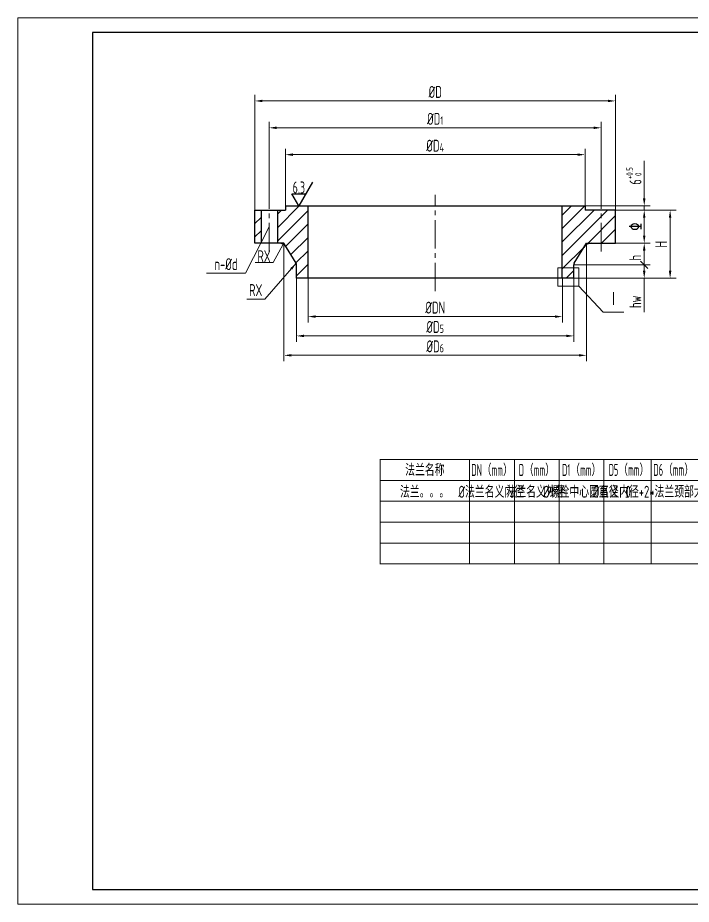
# Model space of a CAD drawing. Header units: millimetres. Extents: x 2346 to 2766, y 1417 to 1714.
# Drawn here: x 2346.3 to 2571.9, y 1416.7 to 1713.7 of the extents above; entities that cross this region are included whole.
import ezdxf
from ezdxf.enums import TextEntityAlignment as Align

# ---------------------------------------------------------------- set-up
doc = ezdxf.new("R2010")
doc.units = ezdxf.units.MM
doc.linetypes.add('CENTER2', pattern=[28.575, 19.05, -3.175, 3.175, -3.175])
doc.linetypes.add('PHANTOM2', pattern=[31.75, 15.875, -3.175, 3.175, -3.175, 3.175, -3.175])
for name, color, linetype, lineweight in [('1粗实线', 7, 'Continuous', 30), ('2细实线', 3, 'Continuous', 18), ('3中心线', 1, 'CENTER2', 18), ('5双点划线', 2, 'PHANTOM2', 20), ('6剖面线', 6, 'Continuous', 20), ('7文本', 2, 'Continuous', 18), ('8标注', 3, 'Continuous', 18), ('9图表', 4, 'Continuous', 18)]:
    doc.layers.add(name, color=color, linetype=linetype, lineweight=lineweight)
doc.styles.add('lanpec', font='bpec_e.shx', dxfattribs={"width": 0.75, "bigfont": 'hztxt.shx'})
doc.dimstyles.new('lanpec', dxfattribs={"dimtxt": 4, "dimasz": 2.5, "dimexe": 2, "dimexo": 0, "dimgap": 1, "dimtad": 1, "dimrnd": 0.01, "dimdsep": 46, "dimtxsty": 'lanpec', "dimcen": 0, "dimclrd": 256, "dimclre": 256, "dimclrt": 256, "dimadec": 1, "dimazin": 2, "dimtfac": 1, "dimtmove": 0, "dimatfit": 3, "dimfxl": 1, "dimtfill": 1, "dimlwd": -1, "dimlwe": -1, "dimarcsym": 1})

# ---------------------------------------------------------------- blocks, each defined once
blk = doc.blocks.new('A3-零部件图-LANPEC-AUTOPRINT')
at = {"layer": '1粗实线'}
blk.add_lwpolyline([(-395, 5), (-5, 5), (-5, 292), (-395, 292)], close=True, dxfattribs=at)
at = {"layer": '9图表'}
blk.add_lwpolyline([(-420, 0), (0, 0), (0, 297), (-420, 297)], close=True, dxfattribs=at)
blk = doc.blocks.new('*D12')
at = {"layer": '8标注', "transparency": 16777216}
for p, q in [((2546.55, 1649.22), (2566.85, 1649.22)), ((2564.85, 1628.92), (2564.85, 1646.72)), ((2532.63, 1626.42), (2566.85, 1626.42))]:
    blk.add_line(p, q, dxfattribs=at)
for points in [[(2564.43, 1646.72), (2565.26, 1646.72), (2564.85, 1649.22)], [(2564.43, 1628.92), (2565.26, 1628.92), (2564.85, 1626.42)]]:
    blk.add_solid(points, dxfattribs=at)
at = {"layer": 'Defpoints', "color": 0, "transparency": 16777216}
for p in [(2546.55, 1649.22), (2564.85, 1649.22), (2532.63, 1626.42)]:
    blk.add_point(p, dxfattribs=at)
at = {"layer": '8标注', "transparency": 16777216, "insert": (2561.85, 1637.82), "char_height": 4, "attachment_point": 5, "rotation": 90, "style": 'lanpec', "bg_fill": 3, "box_fill_scale": 1.1, "bg_fill_color": 256, "bg_fill_true_color": 13158600, "bg_fill_transparency": 0}
blk.add_mtext('H', dxfattribs=at)
blk = doc.blocks.new('*D13')
at = {"layer": '8标注', "transparency": 16777216}
for p, q in [((2435.99, 1650.66), (2435.99, 1669.83)), ((2536.35, 1650.66), (2536.35, 1669.83)), ((2533.85, 1667.83), (2438.49, 1667.83))]:
    blk.add_line(p, q, dxfattribs=at)
for points in [[(2438.49, 1668.24), (2438.49, 1667.41), (2435.99, 1667.83)], [(2533.85, 1668.24), (2533.85, 1667.41), (2536.35, 1667.83)]]:
    blk.add_solid(points, dxfattribs=at)
at = {"layer": 'Defpoints', "color": 0, "transparency": 16777216}
for p in [(2435.99, 1667.83), (2435.99, 1650.66), (2536.35, 1650.66)]:
    blk.add_point(p, dxfattribs=at)
at = {"layer": '8标注', "transparency": 16777216, "insert": (2486.17, 1670.83), "char_height": 4, "attachment_point": 5, "style": 'lanpec', "bg_fill": 3, "box_fill_scale": 1.1, "bg_fill_color": 256, "bg_fill_true_color": 13158600, "bg_fill_transparency": 0}
blk.add_mtext('%%CD{\\H0.7x;\\S^ 4;}', dxfattribs=at)
blk = doc.blocks.new('*D14')
at = {"layer": '8标注', "transparency": 16777216}
for p, q in [((2425.79, 1649.22), (2425.79, 1687.83)), ((2546.55, 1649.22), (2546.55, 1687.83)), ((2428.29, 1685.83), (2544.05, 1685.83))]:
    blk.add_line(p, q, dxfattribs=at)
for points in [[(2428.29, 1686.24), (2428.29, 1685.41), (2425.79, 1685.83)], [(2544.05, 1686.24), (2544.05, 1685.41), (2546.55, 1685.83)]]:
    blk.add_solid(points, dxfattribs=at)
at = {"layer": 'Defpoints', "color": 0, "transparency": 16777216}
for p in [(2546.55, 1685.83), (2425.79, 1649.22), (2546.55, 1649.22)]:
    blk.add_point(p, dxfattribs=at)
at = {"layer": '8标注', "transparency": 16777216, "insert": (2486.17, 1688.83), "char_height": 4, "attachment_point": 5, "style": 'lanpec', "bg_fill": 3, "box_fill_scale": 1.1, "bg_fill_color": 256, "bg_fill_true_color": 13158600, "bg_fill_transparency": 0}
blk.add_mtext('%%CD', dxfattribs=at)
blk = doc.blocks.new('*D15')
at = {"layer": '8标注', "transparency": 16777216}
for p, q in [((2430.59, 1651.85), (2430.59, 1678.83)), ((2541.75, 1651.43), (2541.75, 1678.83)), ((2433.09, 1676.83), (2539.25, 1676.83))]:
    blk.add_line(p, q, dxfattribs=at)
for points in [[(2433.09, 1677.24), (2433.09, 1676.41), (2430.59, 1676.83)], [(2539.25, 1677.24), (2539.25, 1676.41), (2541.75, 1676.83)]]:
    blk.add_solid(points, dxfattribs=at)
at = {"layer": 'Defpoints', "color": 0, "transparency": 16777216}
for p in [(2541.75, 1676.83), (2430.59, 1651.85), (2541.75, 1651.43)]:
    blk.add_point(p, dxfattribs=at)
at = {"layer": '8标注', "transparency": 16777216, "insert": (2486.17, 1679.83), "char_height": 4, "attachment_point": 5, "style": 'lanpec', "bg_fill": 3, "box_fill_scale": 1.1, "bg_fill_color": 256, "bg_fill_true_color": 13158600, "bg_fill_transparency": 0}
blk.add_mtext('%%CD{\\H0.7x;\\S^ 1;}', dxfattribs=at)
blk = doc.blocks.new('*D16')
at = {"layer": '8标注', "transparency": 16777216}
for p, q in [((2443.59, 1626.42), (2443.59, 1611.58)), ((2528.75, 1626.42), (2528.75, 1611.58)), ((2446.09, 1613.58), (2526.25, 1613.58))]:
    blk.add_line(p, q, dxfattribs=at)
for points in [[(2446.09, 1614), (2446.09, 1613.17), (2443.59, 1613.58)], [(2526.25, 1614), (2526.25, 1613.17), (2528.75, 1613.58)]]:
    blk.add_solid(points, dxfattribs=at)
at = {"layer": 'Defpoints', "color": 0, "transparency": 16777216}
for p in [(2443.59, 1626.42), (2528.75, 1626.42), (2528.75, 1613.58)]:
    blk.add_point(p, dxfattribs=at)
at = {"layer": '8标注', "transparency": 16777216, "insert": (2486.17, 1616.58), "char_height": 4, "attachment_point": 5, "style": 'lanpec', "bg_fill": 3, "box_fill_scale": 1.1, "bg_fill_color": 256, "bg_fill_true_color": 13158600, "bg_fill_transparency": 0}
blk.add_mtext('%%CDN', dxfattribs=at)
blk = doc.blocks.new('粗糙度')
at = {"layer": '1粗实线'}
blk.add_lwpolyline([(4.62, 8), (0, 0), (-2.31, 4), (2.31, 4)], dxfattribs=at)
at = {"layer": '7文本', "style": 'lanpec', "width": 0.7}
blk.add_attdef('Ra', text='', height=4, dxfattribs=at).set_placement((0, 4.2), align=Align.CENTER)
blk = doc.blocks.new('*D17')
at = {"layer": '8标注', "transparency": 16777216}
for p, q in [((2546.55, 1649.22), (2558.18, 1649.22)), ((2556.18, 1646.72), (2556.18, 1640.71)), ((2546.55, 1638.21), (2558.18, 1638.21))]:
    blk.add_line(p, q, dxfattribs=at)
for points in [[(2555.76, 1646.72), (2556.59, 1646.72), (2556.18, 1649.22)], [(2555.76, 1640.71), (2556.59, 1640.71), (2556.18, 1638.21)]]:
    blk.add_solid(points, dxfattribs=at)
at = {"layer": 'Defpoints', "color": 0, "transparency": 16777216}
for p in [(2546.55, 1649.22), (2546.55, 1638.21), (2556.18, 1638.21)]:
    blk.add_point(p, dxfattribs=at)
at = {"layer": '8标注', "transparency": 16777216, "insert": (2553.13, 1643.72), "char_height": 4, "attachment_point": 5, "rotation": 90, "style": 'lanpec', "bg_fill": 3, "box_fill_scale": 1.1, "bg_fill_color": 256, "bg_fill_true_color": 13158600, "bg_fill_transparency": 0}
blk.add_mtext('\x83', dxfattribs=at)
blk = doc.blocks.new('*D18')
at = {"layer": '8标注', "transparency": 16777216}
for p, q in [((2556.18, 1653.16), (2556.18, 1665.76)), ((2536.35, 1650.66), (2558.18, 1650.66)), ((2546.55, 1649.22), (2558.18, 1649.22)), ((2556.18, 1649.22), (2556.18, 1650.66)), ((2556.18, 1646.72), (2556.18, 1644.22))]:
    blk.add_line(p, q, dxfattribs=at)
for points in [[(2555.76, 1653.16), (2556.59, 1653.16), (2556.18, 1650.66)], [(2555.76, 1646.72), (2556.59, 1646.72), (2556.18, 1649.22)]]:
    blk.add_solid(points, dxfattribs=at)
at = {"layer": 'Defpoints', "color": 0, "transparency": 16777216}
for p in [(2536.35, 1650.66), (2546.55, 1649.22), (2556.18, 1650.66)]:
    blk.add_point(p, dxfattribs=at)
at = {"layer": '8标注', "transparency": 16777216, "insert": (2552.73, 1660.71), "char_height": 4, "attachment_point": 5, "rotation": 90, "style": 'lanpec', "bg_fill": 3, "box_fill_scale": 1.1, "bg_fill_color": 256, "bg_fill_true_color": 13158600, "bg_fill_transparency": 0}
blk.add_mtext('6{\\H0.525x;\\S+0.5^  0;}', dxfattribs=at)
blk = doc.blocks.new('*D19')
at = {"layer": '8标注', "transparency": 16777216}
for p, q in [((2435.51, 1638.21), (2435.51, 1598.61)), ((2536.82, 1638.21), (2536.82, 1598.61)), ((2438.01, 1600.61), (2534.32, 1600.61))]:
    blk.add_line(p, q, dxfattribs=at)
for points in [[(2438.01, 1601.02), (2438.01, 1600.19), (2435.51, 1600.61)], [(2534.32, 1601.02), (2534.32, 1600.19), (2536.82, 1600.61)]]:
    blk.add_solid(points, dxfattribs=at)
at = {"layer": 'Defpoints', "color": 0, "transparency": 16777216}
for p in [(2435.51, 1638.21), (2536.82, 1638.21), (2536.82, 1600.61)]:
    blk.add_point(p, dxfattribs=at)
at = {"layer": '8标注', "transparency": 16777216, "insert": (2486.17, 1603.61), "char_height": 4, "attachment_point": 5, "style": 'lanpec', "bg_fill": 3, "box_fill_scale": 1.1, "bg_fill_color": 256, "bg_fill_true_color": 13158600, "bg_fill_transparency": 0}
blk.add_mtext('%%CD{\\H0.7x;\\S^ 6;}', dxfattribs=at)
blk = doc.blocks.new('*D20')
at = {"layer": '8标注', "transparency": 16777216}
for p, q in [((2439.71, 1626.42), (2439.71, 1605.11)), ((2532.63, 1626.42), (2532.63, 1605.11)), ((2442.21, 1607.11), (2530.13, 1607.11))]:
    blk.add_line(p, q, dxfattribs=at)
for points in [[(2442.21, 1607.52), (2442.21, 1606.69), (2439.71, 1607.11)], [(2530.13, 1607.52), (2530.13, 1606.69), (2532.63, 1607.11)]]:
    blk.add_solid(points, dxfattribs=at)
at = {"layer": 'Defpoints', "color": 0, "transparency": 16777216}
for p in [(2439.71, 1626.42), (2532.63, 1626.42), (2532.63, 1607.11)]:
    blk.add_point(p, dxfattribs=at)
at = {"layer": '8标注', "transparency": 16777216, "insert": (2486.17, 1610.11), "char_height": 4, "attachment_point": 5, "style": 'lanpec', "bg_fill": 3, "box_fill_scale": 1.1, "bg_fill_color": 256, "bg_fill_true_color": 13158600, "bg_fill_transparency": 0}
blk.add_mtext('%%CD{\\H0.7x;\\S^ 5;}', dxfattribs=at)
blk = doc.blocks.new('_Oblique')
at = {"color": 0, "linetype": 'ByBlock', "lineweight": -2}
blk.add_line((-0.5, -0.5), (0.5, 0.5), dxfattribs=at)
blk = doc.blocks.new('*D21')
at = {"layer": '8标注', "transparency": 16777216}
for p, q in [((2546.55, 1638.21), (2558.18, 1638.21)), ((2556.18, 1630.92), (2556.18, 1635.71)), ((2532.63, 1630.92), (2558.18, 1630.92))]:
    blk.add_line(p, q, dxfattribs=at)
blk.add_solid([(2555.76, 1635.71), (2556.59, 1635.71), (2556.18, 1638.21)], dxfattribs=at)
at = {"layer": 'Defpoints', "color": 0, "transparency": 16777216}
for p in [(2546.55, 1638.21), (2556.18, 1638.21), (2532.63, 1630.92)]:
    blk.add_point(p, dxfattribs=at)
at = {"layer": '8标注', "transparency": 16777216, "xscale": 2.5, "yscale": 2.5, "zscale": 2.5, "rotation": 270}
blk.add_blockref('_Oblique', (2556.18, 1630.92), dxfattribs=at)
at = {"layer": '8标注', "transparency": 16777216, "insert": (2553.18, 1633.32), "char_height": 4, "attachment_point": 5, "rotation": 90, "style": 'lanpec', "bg_fill": 3, "box_fill_scale": 1.1, "bg_fill_color": 256, "bg_fill_true_color": 13158600, "bg_fill_transparency": 0}
blk.add_mtext('h', dxfattribs=at)
blk = doc.blocks.new('*D22')
at = {"layer": '8标注', "transparency": 16777216}
for p, q in [((2546.55, 1630.92), (2558.18, 1630.92)), ((2556.18, 1630.92), (2556.18, 1628.92)), ((2532.63, 1626.42), (2558.18, 1626.42)), ((2556.18, 1626.42), (2556.18, 1615.03))]:
    blk.add_line(p, q, dxfattribs=at)
blk.add_solid([(2555.76, 1628.92), (2556.59, 1628.92), (2556.18, 1626.42)], dxfattribs=at)
at = {"layer": 'Defpoints', "color": 0, "transparency": 16777216}
for p in [(2546.55, 1630.92), (2556.18, 1630.92), (2532.63, 1626.42)]:
    blk.add_point(p, dxfattribs=at)
at = {"layer": '8标注', "transparency": 16777216, "xscale": 2.5, "yscale": 2.5, "zscale": 2.5, "rotation": 90}
blk.add_blockref('_Oblique', (2556.18, 1630.92), dxfattribs=at)
at = {"layer": '8标注', "transparency": 16777216, "insert": (2553.18, 1618.53), "char_height": 4, "attachment_point": 5, "rotation": 90, "style": 'lanpec', "bg_fill": 3, "box_fill_scale": 1.1, "bg_fill_color": 256, "bg_fill_true_color": 13158600, "bg_fill_transparency": 0}
blk.add_mtext('hw', dxfattribs=at)

msp = doc.modelspace()

# ---------------------------------------------------------------- linework, layer by layer
at = {"layer": '1粗实线', "ltscale": 0.5}
for p, q in [((2435.51, 1638.215), (2425.787, 1638.215)), ((2439.598, 1631.433), (2435.51, 1638.215)), ((2439.707, 1626.417), (2439.707, 1630.923))]:
    msp.add_line(p, q, dxfattribs=at)
for centre, radius, start, end in [((2433.816, 1635.215), 3, 31.0837, 90), ((2438.457, 1630.923), 1.25, 0, 24.08949)]:
    msp.add_arc(centre, radius, start, end, dxfattribs=at)
at = {"layer": '2细实线', "ltscale": 0.5}
for p, q in [((2425.858, 1631.738), (2431.858, 1631.738)), ((2409.619, 1628.149), (2422.619, 1628.149)), ((2423.066, 1619.466), (2429.066, 1619.466)), ((2423.066, 1619.466), (2429.066, 1619.466))]:
    msp.add_line(p, q, dxfattribs=at)
at = {"layer": '8标注', "ltscale": 0.5}
for p, q in [((2430.587, 1643.639), (2422.619, 1628.149)), ((2542.372, 1615.11), (2534.27, 1623.724)), ((2542.372, 1615.11), (2549.372, 1615.11))]:
    msp.add_line(p, q, dxfattribs=at)
at = {"layer": '8标注'}
msp.add_line((2433.816, 1635.215), (2431.858, 1631.738), dxfattribs=at)
at = {"layer": '9图表', "color": 4, "ltscale": 0.5}
for p, q in [((2725.618, 1565.724), (2467.675, 1565.724)), ((2467.697, 1565.697), (2467.697, 1530.697)), ((2497.697, 1565.697), (2497.697, 1530.697)), ((2512.697, 1565.697), (2512.697, 1530.697)), ((2527.697, 1530.697), (2527.697, 1565.697)), ((2542.697, 1565.697), (2542.697, 1530.697)), ((2558.541, 1565.726), (2558.541, 1530.726)), ((2467.692, 1558.701), (2725.618, 1558.701)), ((2467.692, 1551.717), (2725.618, 1551.717)), ((2467.711, 1544.718), (2725.618, 1544.718)), ((2467.693, 1537.713), (2725.618, 1537.713)), ((2467.711, 1530.738), (2725.618, 1530.738))]:
    msp.add_line(p, q, dxfattribs=at)

# ---------------------------------------------------------------- block references
msp.add_blockref('A3-零部件图-LANPEC-AUTOPRINT', (2766.346, 1416.705))
msp.add_blockref('A3-零部件图-LANPEC-AUTOPRINT', (2766.346, 1416.705))

# ---------------------------------------------------------------- texts
at = {"layer": '7文本', "style": 'lanpec', "width": 0.75}
for s, height, p in [('RX', 4, (2428.858, 1631.785)), ('n-%%Cd', 4, (2416.119, 1629.149)), ('RX', 4, (2426.066, 1620.466)), ('RX', 4, (2426.066, 1620.466)), ('Ⅰ', 5, (2545.872, 1616.976))]:
    msp.add_text(s, height=height, dxfattribs=at).set_placement(p, align=Align.CENTER)
at = {"layer": '7文本', "color": 4, "style": 'lanpec'}
for s, width, p in [('法兰名称', 0.75, (2482.697, 1562.197)), ('DN（mm）', 0.6, (2505.197, 1562.197)), ('D（mm）', 0.6, (2520.197, 1562.197)), ('D1（mm）', 0.6, (2535.197, 1562.197)), ('D5（mm）', 0.6, (2551.041, 1562.226)), ('D6（mm）', 0.6, (2566.041, 1562.226))]:
    msp.add_text(s, height=4, dxfattribs=dict(at, width=width)).set_placement(p, align=Align.MIDDLE_CENTER)
at = {"layer": '7文本', "style": 'lanpec', "width": 0.75}
for s, p in [('法兰。。。', (2482.625, 1554.88)), ('%%C法兰名义内径', (2504.94, 1554.89)), ('法兰名义外径', (2519.94, 1554.89)), ('%%C螺栓中心圆直径', (2534.94, 1554.89)), ('%%C名义内径+2*法兰颈部大端名义厚度', (2565.784, 1554.92)), ('0', (2550.784, 1554.92))]:
    msp.add_text(s, height=4, dxfattribs=at).set_placement(p, align=Align.MIDDLE_CENTER)

# ---------------------------------------------------------------- leaders
at = {"layer": '8标注'}
for points, override in [([(2435.291, 1637.827), (2433.816, 1635.215)], {"dimasz": 1.2, "dimgap": 1.75, "dimtad": 0}), ([(2439.598, 1631.433), (2429.066, 1619.466)], {"dimgap": 1.75, "dimtad": 0}), ([(2439.598, 1631.433), (2429.066, 1619.466)], {"dimgap": 1.75, "dimtad": 0})]:
    msp.add_leader(points, dimstyle='lanpec', override=override, dxfattribs=at)

# ---------------------------------------------------------------- next in the draw order: dimensions: what is measured, and where the dimension line sits
dim = msp.add_linear_dim(base=(2564.847, 1649.217), p1=(2532.626, 1626.417), p2=(2546.546, 1649.217), angle=270, text='H', dimstyle='lanpec', dxfattribs=at)
dim.commit()
dim.dimension.update_dxf_attribs({"geometry": '*D12', "text_midpoint": (2561.847, 1637.817)})

# ---------------------------------------------------------------- next in the draw order: linework, layer by layer
at = {"layer": '1粗实线', "ltscale": 0.5}
for p, q in [((2532.735, 1631.433), (2536.823, 1638.215)), ((2536.823, 1638.215), (2546.546, 1638.215)), ((2532.626, 1626.417), (2532.626, 1630.923)), ((2532.626, 1626.417), (2439.707, 1626.417))]:
    msp.add_line(p, q, dxfattribs=at)
for centre, radius, start, end in [((2538.517, 1635.215), 3, 90, 148.9163), ((2533.876, 1630.923), 1.25, 155.91051, 180)]:
    msp.add_arc(centre, radius, start, end, dxfattribs=at)
at = {"layer": '5双点划线', "ltscale": 0.5}
msp.add_lwpolyline([(2534.27, 1623.724), (2527.229, 1623.724), (2527.229, 1629.941), (2534.27, 1629.941)], close=True, dxfattribs=at)

# ---------------------------------------------------------------- next in the draw order: dimensions: what is measured, and where the dimension line sits
at = {"layer": '8标注'}
dim = msp.add_linear_dim(base=(2435.987, 1667.825), p1=(2536.346, 1650.657), p2=(2435.987, 1650.657), text='%%CD{\\H0.7x;\\S^ 4;}', dimstyle='lanpec', dxfattribs=at)
dim.commit()
dim.dimension.update_dxf_attribs({"geometry": '*D13', "text_midpoint": (2486.166, 1670.825)})

# ---------------------------------------------------------------- next in the draw order: dimensions: what is measured, and where the dimension line sits
dim = msp.add_linear_dim(base=(2546.546, 1685.825), p1=(2425.787, 1649.217), p2=(2546.546, 1649.217), text='%%CD', dimstyle='lanpec', dxfattribs=at)
dim.commit()
dim.dimension.update_dxf_attribs({"geometry": '*D14', "text_midpoint": (2486.166, 1688.825)})

# ---------------------------------------------------------------- next in the draw order: linework, layer by layer
at = {"layer": '1粗实线', "ltscale": 0.5}
for p, q in [((2425.787, 1638.215), (2425.787, 1649.217)), ((2425.787, 1649.217), (2435.987, 1649.217)), ((2427.827, 1649.217), (2427.827, 1638.215)), ((2433.347, 1649.217), (2433.347, 1638.215)), ((2546.546, 1649.217), (2536.346, 1649.217)), ((2546.546, 1638.215), (2546.546, 1649.217))]:
    msp.add_line(p, q, dxfattribs=at)

# ---------------------------------------------------------------- next in the draw order: dimensions: what is measured, and where the dimension line sits
at = {"layer": '8标注'}
dim = msp.add_linear_dim(base=(2541.746, 1676.825), p1=(2430.587, 1651.853), p2=(2541.746, 1651.431), text='%%CD{\\H0.7x;\\S^ 1;}', dimstyle='lanpec', dxfattribs=at)
dim.commit()
dim.dimension.update_dxf_attribs({"geometry": '*D15', "text_midpoint": (2486.166, 1679.825)})

# ---------------------------------------------------------------- next in the draw order: hatches: boundary and pattern name
at = {"layer": '6剖面线'}
h = msp.add_hatch(dxfattribs=at)
h.set_pattern_fill('ANSI31', color=256, style=0)
h.set_pattern_definition([(45, (2440.144, 1641.176), (-2.24506, 2.24506), [])])
h.paths.add_polyline_path([(2443.587, 1650.657), (2435.987, 1650.657), (2435.987, 1649.217), (2433.347, 1649.217), (2433.347, 1638.215), (2435.51, 1638.215), (2439.598, 1631.433, -0.1054991), (2439.707, 1630.923), (2439.707, 1626.417), (2443.587, 1626.417)])
h.paths.add_polyline_path([(2425.787, 1638.215), (2427.827, 1638.215), (2427.827, 1649.217), (2425.787, 1649.217)])
h = msp.add_hatch(dxfattribs=at)
h.set_pattern_fill('ANSI31', color=256, style=0)
h.set_pattern_definition([(45, (2533.3558, 1643.19), (-2.24506, 2.24506), [])])
h.paths.add_polyline_path([(2541.746, 1649.217), (2536.346, 1649.217), (2536.346, 1650.657), (2528.746, 1650.657), (2528.746, 1626.417), (2532.626, 1626.417), (2532.626, 1630.923, -0.1054991), (2532.735, 1631.433), (2536.823, 1638.215), (2541.746, 1638.215)])
h.paths.add_polyline_path([(2546.546, 1649.217), (2541.746, 1649.217), (2541.746, 1638.215), (2546.546, 1638.215)])

# ---------------------------------------------------------------- next in the draw order: linework, layer by layer
at = {"layer": '1粗实线', "ltscale": 0.5}
for p, q in [((2435.987, 1650.657), (2536.346, 1650.657)), ((2435.987, 1650.657), (2435.987, 1649.217)), ((2528.746, 1626.417), (2528.746, 1650.657)), ((2536.346, 1650.657), (2536.346, 1649.217))]:
    msp.add_line(p, q, dxfattribs=at)
at = {"layer": '3中心线', "ltscale": 0.5}
for p, q in [((2486.166, 1622.109), (2486.166, 1654.406)), ((2430.587, 1635.425), (2430.587, 1651.853)), ((2541.746, 1635.425), (2541.746, 1651.853))]:
    msp.add_line(p, q, dxfattribs=at)

# ---------------------------------------------------------------- next in the draw order: block references
at = {"layer": '8标注'}
msp.add_blockref('粗糙度', (2440.501, 1650.657), dxfattribs=at).add_auto_attribs({'Ra': '6.3'})

# ---------------------------------------------------------------- next in the draw order: dimensions: what is measured, and where the dimension line sits
dim = msp.add_linear_dim(base=(2556.177, 1638.215), p1=(2546.546, 1649.217), p2=(2546.546, 1638.215), angle=90, text='\x83', dimstyle='lanpec', dxfattribs=at)
dim.commit()
dim.dimension.update_dxf_attribs({"geometry": '*D17', "text_midpoint": (2553.132, 1643.716)})
dim = msp.add_linear_dim(base=(2528.746, 1613.583), p1=(2443.587, 1626.417), p2=(2528.746, 1626.417), text='%%CDN', dimstyle='lanpec', dxfattribs=at)
dim.commit()
dim.dimension.update_dxf_attribs({"geometry": '*D16', "text_midpoint": (2486.166, 1616.583)})

# ---------------------------------------------------------------- next in the draw order: linework, layer by layer
at = {"layer": '1粗实线', "ltscale": 0.5}
msp.add_line((2443.587, 1626.417), (2443.587, 1650.657), dxfattribs=at)

# ---------------------------------------------------------------- next in the draw order: dimensions: what is measured, and where the dimension line sits
at = {"layer": '8标注'}
dim = msp.add_linear_dim(base=(2556.177, 1650.657), p1=(2546.546, 1649.217), p2=(2536.346, 1650.657), angle=270, text='6{\\H0.525x;\\S+0.5^  0;}', dimstyle='lanpec', dxfattribs=at)
dim.commit()
dim.dimension.update_dxf_attribs({"geometry": '*D18', "text_midpoint": (2556.177, 1660.71), "dimtype": 160})

# ---------------------------------------------------------------- next in the draw order: dimensions: what is measured, and where the dimension line sits
dim = msp.add_linear_dim(base=(2536.823, 1600.606), p1=(2435.51, 1638.215), p2=(2536.823, 1638.215), text='%%CD{\\H0.7x;\\S^ 6;}', dimstyle='lanpec', dxfattribs=at)
dim.commit()
dim.dimension.update_dxf_attribs({"geometry": '*D19', "text_midpoint": (2486.166, 1603.606)})

# ---------------------------------------------------------------- next in the draw order: dimensions: what is measured, and where the dimension line sits
at = {"layer": '8标注', "color": 1}
dim = msp.add_linear_dim(base=(2556.177, 1638.215), p1=(2532.626, 1630.923), p2=(2546.546, 1638.215), angle=270, text='h', dimstyle='lanpec', override={"dimblk1": 'Oblique', "dimsah": 1}, dxfattribs=at)
dim.commit()
dim.dimension.update_dxf_attribs({"geometry": '*D21', "text_midpoint": (2553.177, 1633.319)})
at = {"layer": '8标注'}
dim = msp.add_linear_dim(base=(2532.626, 1607.108), p1=(2439.707, 1626.417), p2=(2532.626, 1626.417), text='%%CD{\\H0.7x;\\S^ 5;}', dimstyle='lanpec', dxfattribs=at)
dim.commit()
dim.dimension.update_dxf_attribs({"geometry": '*D20', "text_midpoint": (2486.166, 1610.108)})

# ---------------------------------------------------------------- next in the draw order: dimensions: what is measured, and where the dimension line sits
at = {"layer": '8标注', "color": 1}
dim = msp.add_linear_dim(base=(2556.177, 1630.923), p1=(2532.626, 1626.417), p2=(2546.546, 1630.923), angle=270, text='hw', dimstyle='lanpec', override={"dimblk2": 'Oblique', "dimsah": 1}, dxfattribs=at)
dim.commit()
dim.dimension.update_dxf_attribs({"geometry": '*D22', "text_midpoint": (2556.177, 1618.528), "dimtype": 160})

doc.saveas('drawing.dxf')
